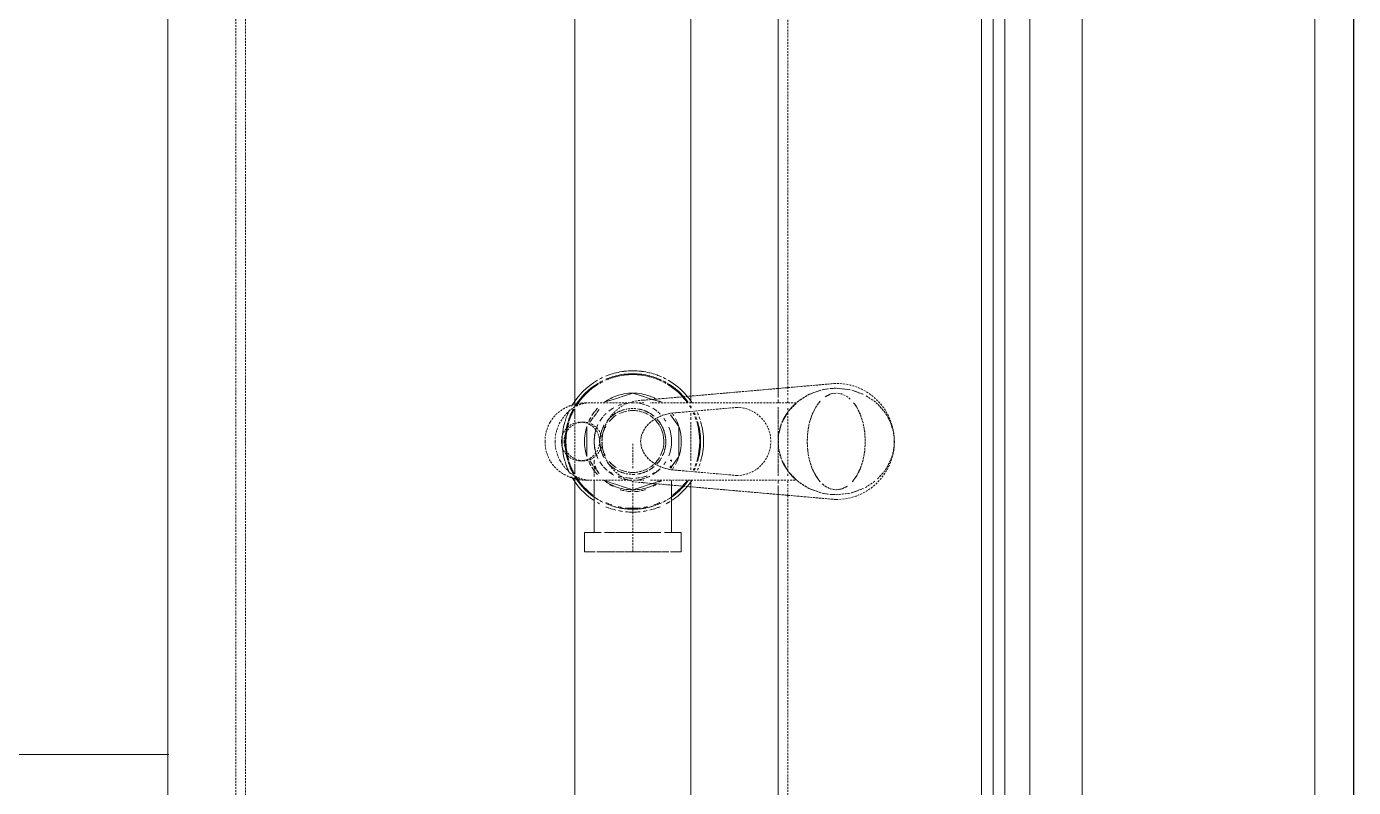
# Model space of a CAD drawing. Header units: millimetres. Extents: x -10915 to 60194, y -32941 to 46712.
# Drawn here: x 40900 to 41585, y 14469 to 14862 of the extents above; entities that cross this region are included whole.
import ezdxf

# ---------------------------------------------------------------- set-up
doc = ezdxf.new("R2010")
doc.units = ezdxf.units.MM
doc.linetypes.add('200_ШТРИХ_ш1п0_6_', pattern=[1.6, 1, -0.6])
for name, color, linetype, lineweight in [('Перекрытие', 7, 'Continuous', 18), ('Перекрытие штриховка', 7, 'Continuous', 18), ('Сантехника', 7, 'Continuous', 18), ('Стены несущие', 7, 'Continuous', 30), ('Стены отделка', 7, 'Continuous', 30), ('Стены штриховка', 7, 'Continuous', 9)]:
    doc.layers.add(name, color=color, linetype=linetype, lineweight=lineweight)

# ---------------------------------------------------------------- blocks, each defined once
blk = doc.blocks.new('ADSK_Умывальник с 3 смесителемями - Умывальник 2-6172343-План полов 2-го этажа')
at = {"layer": 'Сантехника', "color": 253, "linetype": '200_ШТРИХ_ш1п0_6_', "true_color": 0xa3a3a3}
for p, q in [((-1112.5, 0), (1112.5, 0)), ((9.57, -61.14), (13.71, -62.46)), ((-20.01, -66.01), (-17.68, -64.39)), ((-17.68, -85.61), (-20.79, -83.33)), ((13.71, -87.54), (9.57, -88.86)), ((-23.96, -100), (-27.81, -100)), ((-20, -100), (-23.05, -100)), ((23.05, -100), (20, -100)), ((27.81, -100), (23.96, -100)), ((-22.75, -105), (-27.38, -105)), ((-27.38, -105), (-22.75, -105)), ((-20, -105), (-21.66, -105)), ((-21.66, -105), (-20, -105)), ((-17.72, -105), (-16.47, -105)), ((-16.22, -105), (-14.48, -105)), ((-14.41, -105), (-12.4, -105)), ((-12.32, -105), (-10.05, -105)), ((-10, -105), (10, -105)), ((10.05, -105), (12.33, -105)), ((12.39, -105), (14.41, -105)), ((14.49, -105), (16.22, -105)), ((16.47, -105), (17.72, -105)), ((21.66, -105), (20, -105)), ((20, -105), (21.66, -105)), ((27.38, -105), (22.75, -105)), ((22.75, -105), (27.38, -105)), ((-476.56, -150), (-23.44, -150)), ((23.44, -150), (476.56, -150)), ((-17.78, -210), (-482.22, -210)), ((482.22, -210), (17.78, -210))]:
    blk.add_line(p, q, dxfattribs=at)
at = {"layer": 'Сантехника', "color": 9, "linetype": '200_ШТРИХ_ш1п0_6_', "true_color": 0xc7c7c7}
for p, q in [((13.71, -62.46), (9.57, -61.14)), ((4.88, -89.71), (9.12, -88.97)), ((9.57, -88.86), (13.71, -87.54)), ((-16.2, -100), (-17.7, -100)), ((15.08, -100), (-15.08, -100)), ((17.7, -100), (16.2, -100)), ((-16.47, -105), (-17.72, -105)), ((-17.72, -105), (-16.47, -105)), ((-14.48, -105), (-16.22, -105)), ((-16.22, -105), (-14.48, -105)), ((-12.4, -105), (-14.41, -105)), ((-14.41, -105), (-12.4, -105)), ((-10.05, -105), (-12.32, -105)), ((-12.32, -105), (-10.05, -105)), ((10, -105), (-10, -105)), ((-10, -105), (10, -105)), ((12.33, -105), (10.05, -105)), ((10.05, -105), (12.33, -105)), ((14.41, -105), (12.39, -105)), ((12.39, -105), (14.41, -105)), ((16.22, -105), (14.49, -105)), ((14.49, -105), (16.22, -105)), ((17.72, -105), (16.47, -105)), ((16.47, -105), (17.72, -105)), ((-23.44, -150), (-19.75, -150)), ((-14.67, -150), (-13.49, -150)), ((-12.49, -150), (-11.14, -150)), ((-10, -150), (10, -150)), ((11.14, -150), (12.49, -150)), ((13.49, -150), (14.67, -150)), ((19.75, -150), (23.44, -150)), ((-15.02, -210), (-16.85, -210)), ((-12.72, -210), (-14.96, -210)), ((-10, -210), (-12.6, -210)), ((9.34, -210), (-9.33, -210)), ((12.6, -210), (10, -210)), ((14.96, -210), (12.72, -210)), ((16.85, -210), (15.02, -210))]:
    blk.add_line(p, q, dxfattribs=at)
at = {"layer": 'Сантехника', "color": 251, "linetype": '200_ШТРИХ_ш1п0_6_', "true_color": 0x666666}
for p, q in [((-27.81, -100), (-472.19, -100)), ((472.19, -100), (27.81, -100)), ((-27.38, -105), (-472.62, -105)), ((-472.62, -105), (-27.38, -105)), ((-27.38, -105), (-22.75, -105)), ((-21.66, -105), (-20, -105)), ((20, -105), (21.66, -105)), ((22.75, -105), (27.38, -105)), ((472.62, -105), (27.38, -105)), ((27.38, -105), (472.62, -105)), ((-19.75, -150), (-23.44, -150)), ((-13.49, -150), (-14.67, -150)), ((-11.14, -150), (-12.49, -150)), ((10, -150), (-10, -150)), ((12.49, -150), (11.14, -150)), ((14.67, -150), (13.49, -150)), ((23.44, -150), (19.75, -150)), ((-16.85, -210), (-15.02, -210)), ((-14.96, -210), (-12.72, -210)), ((-12.6, -210), (-10, -210)), ((-9.33, -210), (9.34, -210)), ((10, -210), (12.6, -210)), ((12.72, -210), (14.96, -210)), ((15.02, -210), (16.85, -210)), ((-992.5, -380), (992.5, -380)), ((992.5, -380), (-992.5, -380)), ((-997.5, -385), (997.5, -385)), ((982.5, -420), (-982.5, -420))]:
    blk.add_line(p, q, dxfattribs=at)
at = {"layer": 'Сантехника', "linetype": '200_ШТРИХ_ш1п0_6_'}
for p, q in [((-472.62, -105), (-27.38, -105)), ((27.38, -105), (472.62, -105)), ((-23.44, -150), (-476.56, -150)), ((476.56, -150), (23.44, -150)), ((-482.22, -210), (-17.78, -210)), ((17.78, -210), (482.22, -210)), ((992.5, -380), (-992.5, -380)), ((-982.5, -420), (982.5, -420))]:
    blk.add_line(p, q, dxfattribs=at)
at = {"layer": 'Сантехника', "color": 254, "linetype": '200_ШТРИХ_ш1п0_6_', "true_color": 0xdddddd}
for p, q in [((1.14, -180), (6.67, -180)), ((7.05, -180), (9.77, -180)), ((10, -180), (11.87, -180)), ((12.84, -180), (14.22, -180)), ((35, -180), (57, -180))]:
    blk.add_line(p, q, dxfattribs=at)
at = {"layer": 'Сантехника', "color": 7, "linetype": '200_ШТРИХ_ш1п0_6_', "true_color": 0xf2f2f2}
blk.add_line((20.26, -180), (35, -180), dxfattribs=at)
at = {"layer": 'Сантехника', "color": 9, "linetype": '200_ШТРИХ_ш1п0_6_', "true_color": 0xc7c7c7, "flags": 128}
for points in [[(-9.57, -61.14), (-13.89, -62.53), (-17.68, -64.39), (-20.01, -66.01)], [(9.12, -61.03), (4.88, -60.29), (0, -60), (-4.88, -60.29), (-9.12, -61.03)], [(-21.92, -67.79), (-23.1, -69.26), (-24.52, -72.07), (-24.97, -74.32)], [(20.79, -66.67), (17.68, -64.39), (13.89, -62.53)], [(-25, -75), (-24.52, -77.93), (-23.1, -80.74)], [(21.92, -82.21), (23.1, -80.74), (24.52, -77.93), (24.99, -75.34)], [(25, -75), (24.52, -72.07), (23.1, -69.26)], [(-20.79, -83.33), (-17.68, -85.61), (-13.89, -87.47), (-9.57, -88.86)], [(-9.12, -88.97), (-4.88, -89.71), (0, -90), (4.88, -89.71)], [(13.89, -87.47), (17.68, -85.61), (20.79, -83.33)]]:
    blk.add_lwpolyline(points, dxfattribs=at)
at = {"layer": 'Сантехника', "color": 253, "linetype": '200_ШТРИХ_ш1п0_6_', "true_color": 0xa3a3a3, "flags": 128}
for points in [[(-17.68, -64.39), (-13.89, -62.53), (-9.57, -61.14)], [(-9.12, -61.03), (-4.88, -60.29), (0, -60), (4.88, -60.29), (9.12, -61.03)], [(-24.97, -74.32), (-24.52, -72.07), (-23.1, -69.26), (-21.92, -67.79)], [(13.89, -62.53), (17.68, -64.39), (20.79, -66.67)], [(-23.1, -80.74), (-24.52, -77.93), (-25, -75)], [(24.99, -75.34), (24.52, -77.93), (23.1, -80.74), (21.92, -82.21)], [(23.1, -69.26), (24.52, -72.07), (25, -75)], [(-9.57, -88.86), (-13.89, -87.47), (-17.68, -85.61)], [(9.12, -88.97), (4.88, -89.71), (0, -90), (-4.88, -89.71), (-9.12, -88.97)], [(20.79, -83.33), (17.68, -85.61), (13.89, -87.47)]]:
    blk.add_lwpolyline(points, dxfattribs=at)
at = {"layer": 'Сантехника', "color": 253, "linetype": '200_ШТРИХ_ш1п0_6_', "true_color": 0xa3a3a3}
for start, end in [(108.06163, 117.15466), (75, 105), (66.09222, 71.92231), (140.73018, 145.93708), (120, 133.0871), (46.91161, 60), (34.05542, 39.23933), (165, 170.28206), (150.68157, 161.7644), (18.22686, 29.30882), (9.71136, 15), (174.87894, 180), (180, 191.86532), (196.24203, 208.47369), (331.53257, 343.76389), (348.13172, 360), (0, 5.11831), (211.70927, 221.52394), (318.48194, 328.28978), (225, 230.87337), (241.84887, 255), (255, 298.15741), (309.12663, 315)]:
    blk.add_arc((0, -180), 17, start, end, dxfattribs=at)
at = {"layer": 'Сантехника', "color": 251, "linetype": '200_ШТРИХ_ш1п0_6_', "true_color": 0x666666}
for start, end in [(108.06163, 117.15466), (75, 105), (66.09222, 71.92231), (120, 133.0871), (46.91161, 60), (241.84887, 298.15741)]:
    blk.add_arc((0, -180), 17, start, end, dxfattribs=at)
at = {"layer": 'Сантехника', "color": 9, "linetype": '200_ШТРИХ_ш1п0_6_', "true_color": 0xc7c7c7}
for start, end in [(140.73018, 145.93708), (34.05542, 39.23933), (165, 170.28206), (150.68157, 161.7644), (18.22686, 29.30882), (9.71136, 15), (174.87894, 180), (180, 191.86532), (196.24203, 208.47369), (331.53257, 343.76389), (348.13172, 360), (0, 5.11831), (211.70927, 221.52394), (318.48194, 328.28978), (225, 230.87337), (309.12663, 315)]:
    blk.add_arc((0, -180), 17, start, end, dxfattribs=at)
blk = doc.blocks.new('Влж_Сифон бутылочный - Сифон для умывальника-V22-План полов 2-го этажа')
at = {"layer": 'Сантехника', "color": 9, "lineweight": 9, "true_color": 0xc7c7c7}
for p, q in [((-18.24, 31.61), (-18.25, 31.61)), ((13.73, 20), (12.53, 20)), ((22.56, 20), (20.16, 20)), ((47, 18.48), (47, 17)), ((47, 16.28), (47, 17.81)), ((47, 12.29), (47, 14.21)), ((47, 14.14), (47, 12.38)), ((47, 11.11), (47, 9.09)), ((47, 8.89), (47, 10.95)), ((47, 7.65), (47, 4.84)), ((47, 4.68), (47, 7.44)), ((47, 3.9), (47, 0)), ((47, 0), (47, 3.76)), ((47, 0), (47, -3.9)), ((47, -3.76), (47, 0)), ((47, -7.44), (47, -4.68)), ((47, -4.84), (47, -7.65)), ((47, -10.95), (47, -8.89)), ((47, -9.09), (47, -11.11)), ((47, -14.69), (47, -12.29)), ((47, -12.38), (47, -14.14)), ((10.36, -20), (11.55, -20)), ((12.68, -20), (14.71, -20)), ((14.97, -20), (16.62, -20)), ((16.81, -20), (18.1, -20)), ((47, -17.81), (47, -16.28)), ((47, -17), (47, -18.48))]:
    blk.add_line(p, q, dxfattribs=at)
at = {"layer": 'Сантехника', "color": 7, "lineweight": 9, "true_color": 0xf2f2f2}
blk.add_line((-18.24, 31.61), (-18.25, 31.61), dxfattribs=at)
at = {"layer": 'Сантехника', "color": 253, "lineweight": 9, "true_color": 0xa3a3a3}
for p, q in [((-13.75, 19.4), (-7.73, 23.78)), ((-7.34, 23.78), (7.35, 23.78)), ((7.73, 23.78), (13.75, 19.4)), ((47, 20.97), (47, 23.78)), ((57, 20.23), (57, 23.78)), ((-21.09, 12.02), (-20.24, 14.66)), ((20.24, 14.66), (21.09, 12.02)), ((27.81, 20), (22.56, 20)), ((47, 18.91), (47, 17)), ((47, 14.14), (47, 12.38)), ((57, 14.73), (57, 18.66)), ((57, 12.29), (57, 14.48)), ((-21.7, 10.15), (-21.12, 11.95)), ((21.12, 11.95), (21.7, 10.15)), ((47, 12.15), (47, 9.09)), ((47, 7.94), (47, 4.84)), ((57, 8.89), (57, 11.98)), ((57, 4.68), (57, 7.73)), ((47, 4.53), (47, 0)), ((57, 0), (57, 4.27)), ((47, 0), (47, -4.53)), ((47, -4.84), (47, -7.94)), ((57, -4.27), (57, 0)), ((57, -8.52), (57, -4.73)), ((47, -9.09), (47, -12.15)), ((47, -12.38), (47, -14.14)), ((57, -11.98), (57, -9.29)), ((57, -14.69), (57, -12.29)), ((-14.96, -18.52), (-16.49, -17.41)), ((-12.68, -20.18), (-14.68, -18.72)), ((-10, -22.12), (-12.37, -20.4)), ((12.37, -20.4), (10, -22.12)), ((14.68, -18.72), (12.68, -20.18)), ((16.49, -17.41), (14.96, -18.52)), ((19.77, -20), (27.81, -20)), ((47, -17), (47, -18.91)), ((57, -18.66), (57, -14.73)), ((57, -23.78), (57, -20.23)), ((7.73, -23.78), (-7.73, -23.78)), ((47, -23.78), (47, -20.97))]:
    blk.add_line(p, q, dxfattribs=at)
at = {"layer": 'Сантехника', "color": 251, "lineweight": 9, "true_color": 0x666666}
for p, q in [((57, 25), (47, 25)), ((47, 19.08), (47, 25)), ((57, 19.36), (57, 25)), ((47, 20), (27.81, 20)), ((47, 16.28), (47, 18.36)), ((47, 12.29), (47, 14.53)), ((57, 14.73), (57, 18.66)), ((57, 12.29), (57, 14.48)), ((-23.57, 4.4), (-22.26, 8.43)), ((-22.24, 8.5), (-21.7, 10.15)), ((21.7, 10.15), (22.24, 8.5)), ((22.26, 8.43), (23.57, 4.4)), ((47, 8.89), (47, 12.05)), ((47, 4.68), (47, 8.6)), ((57, 8.89), (57, 11.98)), ((57, 4.68), (57, 8.52)), ((-25, 0), (-23.59, 4.33)), ((-23.59, -4.33), (-25, 0)), ((23.59, 4.33), (25, 0)), ((25, 0), (23.59, -4.33)), ((47, 0), (47, 4.37)), ((57, 0), (57, 4.27)), ((-22.26, -8.43), (-23.57, -4.4)), ((23.57, -4.4), (22.26, -8.43)), ((47, -4.37), (47, 0)), ((47, -8.6), (47, -4.68)), ((57, -4.27), (57, 0)), ((57, -8.52), (57, -4.68)), ((-21.12, -11.95), (-22.24, -8.5)), ((-20.23, -14.69), (-21.09, -12.02)), ((21.09, -12.02), (20.23, -14.69)), ((22.24, -8.5), (21.12, -11.95)), ((47, -12.05), (47, -8.89)), ((47, -14.69), (47, -12.29)), ((57, -11.98), (57, -8.89)), ((57, -14.69), (57, -12.29)), ((27.81, -20), (47, -20)), ((47, -18.36), (47, -16.28)), ((47, -25), (47, -19.08)), ((57, -18.66), (57, -14.73)), ((57, -25), (57, -19.36)), ((47, -25), (57, -25))]:
    blk.add_line(p, q, dxfattribs=at)
at = {"layer": 'Сантехника', "color": 253, "lineweight": 9, "true_color": 0xa3a3a3}
for radius, start, end in [(36.5, 108.17651, 110.5148), (36.5, 90, 106.43836), (35, 72.85714, 107.14286), (36.5, 73.56164, 90), (36.5, 69.4818, 71.82316), (36.5, 131.0041, 150), (36.5, 123.61513, 131.0041), (35, 125.27543, 132.84599), (36.5, 112.05573, 114.0955), (35, 113.06427, 115.14319), (35, 109.0184, 111.4037), (35, 68.59281, 70.98125), (36.5, 65.90187, 67.94108), (35, 64.85413, 66.93247), (36.5, 48.9959, 56.38487), (35, 47.15401, 54.72473), (36.5, 33.75395, 48.9959), (35, 132.84599, 149.42744), (34.53, 133.4523, 148.90191), (34.53, 36.27313, 46.5477), (35, 30.57256, 47.15401), (36.5, 156.02188, 160.23976), (36.5, 151.82753, 154.63831), (35, 154.97974, 159.39289), (34.53, 154.63669, 159.11412), (35, 150.68675, 153.62684), (34.53, 150.31123, 153.29389), (16, 62.81491, 119.65134), (16, 62.81491, 119.65134), (35, 26.37316, 29.31325), (36.5, 28.1591, 31.75261), (35, 20.60711, 25.02026), (36.5, 19.76024, 22.65071), (36.5, 166.30837, 172.76725), (36.5, 160.50025, 166.0274), (35, 165.69905, 172.45727), (34.53, 165.49847, 172.35524), (35, 159.64538, 165.42857), (34.53, 159.36398, 165.23145), (25, 159.33754, 169.22074), (25, 155.13161, 159.17607), (16, 121.10912, 135), (16, 121.10912, 135), (16, 45, 58.8797), (16, 45, 58.8797), (25, 20.82393, 24.86839), (25, 10.77926, 20.66246), (35, 14.57143, 19.76922), (35, 7.54273, 14.30095), (36.5, 13.9726, 19.32962), (36.5, 8.37342, 11.82791), (36.5, 173.06098, 180), (36.5, 180, 186.93902), (35, 172.73928, 180), (35, 180, 187.26072), (34.53, 172.63339, 180), (34.53, 180, 187.36661), (25, 169.38642, 180), (25, 180, 190.61358), (25, 360, 10.61358), (25, 349.38642, 360), (35, 0, 7.26072), (35, 352.73928, 0), (36.5, 360, 5.90804), (36.5, 354.09196, 360), (36.5, 187.23275, 193.69163), (35, 187.54273, 194.30095), (34.53, 187.64476, 194.50153), (25, 190.77926, 200.66246), (25, 339.33754, 349.22074), (35, 345.69905, 352.45727), (36.5, 348.17209, 351.62658), (36.5, 193.9726, 199.49975), (36.5, 199.76024, 202.49531), (35, 194.57143, 200.35462), (34.53, 194.76855, 200.63602), (35, 200.60711, 203.45939), (34.53, 200.88588, 203.77675), (25, 200.82393, 209.28371), (25, 209.77527, 216), (25, 324, 330.22473), (25, 330.71629, 339.17607), (35, 336.54061, 339.39289), (35, 340.23078, 345.42857), (36.5, 337.50469, 340.23976), (36.5, 340.67038, 346.0274), (36.5, 205.36169, 208.17247), (36.5, 210, 240), (35, 206.37316, 209.31325), (34.53, 206.70611, 209.68877), (35, 210.57256, 239.27197), (34.53, 211.09809, 237.62902), (35, 300.72803, 329.42744), (36.5, 300, 326.24605), (34.53, 302.37104, 323.72687), (35, 330.68675, 333.62684), (36.5, 330, 331.8409), (35, 241.0975, 244.23641), (36.5, 243.17853, 245.28083), (36.5, 245.31625, 249.07514), (35, 244.32084, 248.18804), (36.5, 249.16171, 253.56164), (35, 248.33071, 252.85714), (35, 253.62519, 286.37547), (35, 287.14286, 291.67014), (36.5, 286.43836, 290.83912), (35, 291.813, 295.67957), (36.5, 290.92579, 294.68408), (35, 295.76398, 298.9027), (36.5, 294.71949, 296.82146), (36.5, 254.08392, 270), (36.5, 270, 285.91654)]:
    blk.add_arc((0, 0), radius, start, end, dxfattribs=at)
at = {"layer": 'Сантехника', "color": 9, "lineweight": 9, "true_color": 0xc7c7c7}
for radius, start, end in [(36.5, 108.17651, 110.5148), (36.5, 90, 106.43836), (35, 72.85714, 107.14286), (34.53, 72.62524, 107.37476), (36.5, 73.56164, 90), (36.5, 69.4818, 71.82316), (36.5, 123.61513, 131.0041), (35, 125.27543, 132.84599), (34.53, 125.90286, 133.4523), (35, 120, 121.73402), (36.5, 112.05573, 114.0955), (35, 113.06427, 115.14319), (34.53, 113.39625, 115.48806), (35, 109.0184, 111.4037), (34.53, 109.29552, 111.6963), (35, 68.59281, 70.98125), (34.53, 68.30018, 70.70411), (36.5, 65.90187, 67.94108), (35, 64.85413, 66.93247), (34.53, 64.50924, 66.60047), (36.5, 48.9959, 56.38487), (35, 47.15401, 54.72473), (34.53, 46.5477, 54.09731), (35, 132.84599, 149.42744), (25, 121.83227, 125.34338), (25, 108, 118.4638), (25, 72.88183, 107.11032), (25, 61.53544, 72), (25, 54.65202, 58.1626), (35, 37.42961, 47.15401), (35, 154.97974, 159.39289), (35, 150.68675, 153.62684), (25, 144.09392, 147.41148), (20, 121.81981, 126.59938), (17.02, 121.53273, 133.28457), (17.02, 64.44206, 119.07888), (20, 68.25404, 111.74596), (17.02, 46.71431, 58.46727), (20, 53.39971, 58.18019), (25, 32.59892, 35.90608), (36.5, 30, 31.75261), (34.53, 20.88588, 23.85418), (36.5, 19.76024, 22.65071), (35, 165.69905, 172.45727), (35, 159.64538, 165.42857), (25, 150.71629, 155.13161), (16, 150.34866, 160.74098), (16, 150.34866, 160.74098), (16, 137.89361, 147.09749), (16, 137.89361, 147.09749), (16, 32.88794, 42.10328), (16, 32.88794, 42.10328), (16, 19.2422, 29.65134), (16, 19.2422, 29.65134), (25, 24.86839, 29.28371), (34.53, 18.19885, 20.63602), (34.53, 9.31568, 12.53595), (36.5, 13.9726, 19.32962), (36.5, 8.37342, 11.82791), (35, 172.73928, 180), (35, 180, 187.26072), (16, 171.02756, 180), (16, 171.02756, 180), (16, 180, 188.49794), (16, 180, 188.49794), (16, 161.85396, 168.78086), (16, 161.85396, 168.78086), (16, 11.20985, 18.13401), (16, 11.20985, 18.13401), (16, 360, 8.96705), (16, 360, 8.96705), (16, 351.49715, 360), (16, 351.49715, 360), (34.53, 360, 6.26206), (34.53, 353.73794, 360), (36.5, 360, 5.90804), (36.5, 354.09196, 360), (35, 187.54273, 194.30095), (16, 190.90755, 205.80514), (16, 190.90755, 205.80514), (16, 334.18934, 349.10035), (16, 334.18934, 349.10035), (34.53, 347.46405, 350.68432), (36.5, 348.17209, 351.62658), (35, 195, 200.35462), (35, 200.60711, 203.45939), (20, 209.65134, 218.17876), (16, 212.30967, 229.73353), (16, 212.30967, 229.73353), (16, 310.26489, 327.70111), (16, 310.26489, 315), (16, 315, 327.70111), (20, 321.82124, 330.34866), (34.53, 336.22325, 339.11412), (34.53, 339.36398, 341.80115), (36.5, 337.50469, 340.23976), (36.5, 340.67038, 346.0274), (35, 206.37316, 209.31325), (35, 210.57256, 239.27197), (25, 226.75706, 231.17554), (25, 231.97178, 237.72891), (20, 223.54428, 225), (20, 225, 229.27172), (20, 231.06815, 238.18019), (20, 244.0817, 270), (16, 240.34866, 247.76687), (16, 240.34866, 247.76687), (16, 249.58024, 268.64718), (16, 249.58024, 268.64718), (17.02, 258.75, 270), (17.02, 270, 281.25), (20, 270, 295.92335), (16, 271.35282, 290.41817), (16, 271.35282, 290.41817), (16, 292.23313, 297.18509), (16, 292.23313, 297.18509), (20, 301.81981, 308.93318), (20, 310.72828, 316.45572), (25, 302.27356, 308.02982), (25, 308.82587, 313.24294), (25, 239.8226, 245.44922), (25, 252, 288), (25, 294.55078, 300.1774), (35, 300.72803, 322.57039), (35, 241.0975, 244.23641), (34.53, 240.72468, 243.89262), (36.5, 243.17853, 245.28083), (36.5, 245.31625, 249.07514), (35, 244.32084, 248.18804), (34.53, 243.99318, 247.89602), (36.5, 249.16171, 253.56164), (35, 248.33071, 252.85714), (34.53, 248.05717, 252.62524), (35, 253.62519, 286.37547), (34.53, 253.47419, 286.52654), (34.53, 287.37476, 291.94369), (35, 287.14286, 291.67014), (36.5, 286.43836, 290.83912), (34.53, 292.10504, 296.00726), (35, 291.813, 295.67957), (36.5, 290.92579, 294.68408), (34.53, 296.10779, 299.27554), (35, 295.76398, 298.9027), (36.5, 294.71949, 296.82146), (36.5, 254.08392, 285.91654)]:
    blk.add_arc((0, 0), radius, start, end, dxfattribs=at)
at = {"layer": 'Сантехника', "color": 254, "lineweight": 9, "true_color": 0xdddddd}
for radius, start, end in [(35, 90, 107.14286), (35, 72.85714, 90), (35, 125.27543, 132.84599), (34.53, 120, 122.31185), (35, 120, 121.73402), (35, 113.06427, 115.14319), (35, 109.0184, 111.4037), (35, 68.59281, 70.98125), (35, 64.85413, 66.93247), (35, 47.15401, 54.72473), (20, 135, 139.85787), (20, 121.81981, 126.59938), (20, 68.25404, 111.74596), (20, 53.39971, 58.18019), (20, 40.13306, 45), (36.5, 28.1591, 30), (35, 20.60711, 23.55613), (20, 154.14785, 159.77064), (20, 141.82124, 148.91417), (17.02, 153.16714, 166.0953), (17.02, 139.78646, 150.34866), (17.02, 29.65134, 40.19933), (17.02, 13.89247, 26.82089), (20, 31.07739, 38.17876), (20, 20.22746, 25.84733), (35, 15, 17.96287), (35, 9.08233, 12.3606), (20, 166.48338, 170.89942), (20, 161.61056, 165.35057), (17.02, 166.53273, 171.93066), (17.02, 8.06109, 13.46727), (20, 14.64741, 18.38524), (20, 9.09898, 13.94755), (35, 360, 6.17438), (35, 353.82562, 360), (20, 188.49447, 193.51662), (20, 196.77595, 202.26026), (17.02, 193.46727, 208.22711), (17.02, 331.76943, 346.53273), (20, 337.73974, 343.22672), (20, 346.05245, 351.5067), (35, 347.6394, 350.91767), (20, 209.65134, 218.17876), (17.02, 210.02308, 223.8856), (17.02, 225.52556, 230.79111), (17.02, 309.20844, 314.47444), (17.02, 316.11788, 329.97464), (20, 321.82124, 330.34866), (35, 336.54061, 339.39289), (35, 342.03713, 345.26129), (20, 225, 229.27172), (20, 231.06815, 238.18019), (20, 244.0817, 295.92335), (17.02, 240.49766, 247.5), (17.02, 249.82449, 255.24747), (17.02, 284.75253, 290.17506), (17.02, 290.42497, 299.5091), (20, 301.81981, 308.93318), (20, 310.72828, 315), (36.5, 330, 331.8409), (35, 241.0975, 244.23641), (35, 244.32084, 247.42961), (35, 248.33071, 252.85714), (35, 253.62519, 286.37547), (35, 287.14286, 291.67014), (35, 292.57039, 295.67957), (35, 295.76398, 298.9027)]:
    blk.add_arc((0, 0), radius, start, end, dxfattribs=at)
at = {"layer": 'Сантехника', "color": 251, "lineweight": 9, "true_color": 0x666666}
for radius, start, end in [(36.5, 131.0041, 150), (36.5, 33.75395, 48.9959), (35, 132.84599, 149.42744), (35, 30.57256, 47.15401), (36.5, 156.02188, 160.23976), (36.5, 151.82753, 154.63831), (35, 154.97974, 159.39289), (35, 150.68675, 153.62684), (35, 26.37316, 29.31325), (35, 20.60711, 25.02026), (36.5, 166.30837, 172.76725), (36.5, 160.50025, 166.0274), (35, 165.69905, 172.45727), (35, 159.64538, 165.42857), (35, 14.57143, 19.76922), (35, 7.54273, 14.30095), (36.5, 173.06098, 180), (36.5, 180, 186.93902), (35, 172.73928, 180), (35, 180, 187.26072), (35, 360, 7.26072), (35, 352.73928, 360), (36.5, 187.23275, 193.69163), (35, 187.54273, 194.30095), (35, 345.69905, 352.45727), (36.5, 193.9726, 199.49975), (36.5, 199.76024, 202.49531), (35, 194.57143, 200.35462), (35, 200.60711, 203.45939), (35, 336.54061, 339.39289), (35, 340.23078, 345.42857), (36.5, 205.36169, 208.17247), (36.5, 210, 240), (35, 206.37316, 209.31325), (35, 210.57256, 239.27197), (35, 300.72803, 329.42744), (36.5, 300, 326.24605), (35, 330.68675, 333.62684)]:
    blk.add_arc((0, 0), radius, start, end, dxfattribs=at)
at = {"layer": 'Сантехника', "color": 7, "lineweight": 9, "true_color": 0xf2f2f2}
blk.add_arc((0, 0), 35, 120, 121.73402, dxfattribs=at)
at = {"layer": 'Сантехника', "color": 254, "lineweight": 9, "true_color": 0xeaeaea}
for start, end in [(135, 139.85787), (40.13306, 45), (154.14785, 159.77064), (141.82124, 148.91417), (31.07739, 38.17876), (20.22746, 25.84733), (166.48338, 170.89942), (161.61056, 165.35057), (14.64741, 18.38524), (9.09898, 13.94755), (188.49447, 193.51662), (196.77595, 202.26026), (337.73974, 343.22672), (346.05245, 351.5067), (223.54428, 225), (315, 316.45572)]:
    blk.add_arc((0, 0), 20, start, end, dxfattribs=at)
at = {"layer": 'Сантехника', "color": 9, "lineweight": 9, "true_color": 0xc7c7c7}
for points, knots in [([(9.68, 19.83), (9.62, 19.75), (9.65, 19.6), (9.79, 19.39), (9.83, 19.33)], [0.55555556, 0.55555556, 0.55555556, 0.55555556, 0.58333333, 0.5940725, 0.5940725, 0.5940725, 0.5940725]), ([(10.36, 20), (10.25, 20), (9.93, 19.98), (9.74, 19.91), (9.68, 19.83)], [0.51500496, 0.51500496, 0.51500496, 0.51500496, 0.52777778, 0.55555556, 0.55555556, 0.55555556, 0.55555556]), ([(23.17, 10.5), (22.88, 10.99), (22.54, 11.52), (22.19, 12.03), (22.15, 12.09)], [0.16666667, 0.16666667, 0.16666667, 0.16666667, 0.19444444, 0.1982908, 0.1982908, 0.1982908, 0.1982908]), ([(25.4, 4.54), (25.32, 4.91), (25.17, 5.58), (24.99, 6.23), (24.9, 6.52)], [0.06650917, 0.06650917, 0.06650917, 0.06650917, 0.08333333, 0.09752758, 0.09752758, 0.09752758, 0.09752758]), ([(24.9, -6.52), (24.99, -6.23), (25.17, -5.58), (25.32, -4.91), (25.4, -4.54)], [0.90247242, 0.90247242, 0.90247242, 0.90247242, 0.91666667, 0.93349083, 0.93349083, 0.93349083, 0.93349083]), ([(14.85, -13.32), (14.79, -13.43), (14.69, -13.57), (14.59, -13.72), (14.56, -13.76)], [0.222222222, 0.222222222, 0.222222222, 0.222222222, 0.229166667, 0.231855171, 0.231855171, 0.231855171, 0.231855171]), ([(16.5, -10.54), (16.24, -11.04), (15.93, -11.57), (15.62, -12.08), (15.59, -12.13)], [0.16666667, 0.16666667, 0.16666667, 0.16666667, 0.19444444, 0.19750593, 0.19750593, 0.19750593, 0.19750593]), ([(22.15, -12.09), (22.19, -12.03), (22.54, -11.52), (22.88, -10.99), (23.17, -10.5)], [0.8017092, 0.8017092, 0.8017092, 0.8017092, 0.80555556, 0.83333333, 0.83333333, 0.83333333, 0.83333333]), ([(9.68, -19.83), (9.74, -19.91), (9.93, -19.98), (10.25, -20), (10.36, -20)], [0.44444444, 0.44444444, 0.44444444, 0.44444444, 0.47222222, 0.48499504, 0.48499504, 0.48499504, 0.48499504])]:
    blk.add_open_spline(points, degree=3, knots=knots, dxfattribs=at)
at = {"layer": 'Сантехника', "color": 254, "lineweight": 9, "true_color": 0xdddddd}
for points, knots in [([(13.5, 19.17), (13.38, 19.23), (13.16, 19.31), (12.88, 19.43), (12.72, 19.49), (12.65, 19.52)], [0.42053319, 0.42053319, 0.42053319, 0.42053319, 0.43055556, 0.4375, 0.44444444, 0.44444444, 0.44444444, 0.44444444]), ([(14.85, 13.32), (14.92, 13.21), (15.06, 13), (15.3, 12.61), (15.48, 12.33), (15.58, 12.16)], [0.77777778, 0.77777778, 0.77777778, 0.77777778, 0.78472222, 0.79166667, 0.80200811, 0.80200811, 0.80200811, 0.80200811]), ([(16.03, 11.39), (16.19, 11.11), (16.45, 10.66), (16.69, 10.19), (16.78, 10.01)], [0.81722618, 0.81722618, 0.81722618, 0.81722618, 0.83333333, 0.84317689, 0.84317689, 0.84317689, 0.84317689]), ([(17.86, 7.36), (17.95, 7.08), (18.06, 6.71), (18.16, 6.34), (18.18, 6.26)], [0.88888889, 0.88888889, 0.88888889, 0.88888889, 0.90277778, 0.90665948, 0.90665948, 0.90665948, 0.90665948]), ([(18.22, 6.09), (18.26, 5.94), (18.39, 5.42), (18.5, 4.9), (18.57, 4.53)], [0.90928926, 0.90928926, 0.90928926, 0.90928926, 0.91666667, 0.93359737, 0.93359737, 0.93359737, 0.93359737]), ([(12.65, -19.52), (12.72, -19.49), (12.88, -19.43), (13.21, -19.3), (13.65, -19.11), (14.01, -18.95), (14.2, -18.86)], [0.55555556, 0.55555556, 0.55555556, 0.55555556, 0.5625, 0.56944444, 0.58333333, 0.59722222, 0.59722222, 0.59722222, 0.59722222]), ([(14.88, -18.54), (15.23, -18.37), (15.78, -18.07), (16.32, -17.74), (16.51, -17.62)], [0.61366787, 0.61366787, 0.61366787, 0.61366787, 0.63888889, 0.65277778, 0.65277778, 0.65277778, 0.65277778])]:
    blk.add_open_spline(points, degree=3, knots=knots, dxfattribs=at)
at = {"layer": 'Сантехника', "color": 254, "lineweight": 9, "true_color": 0xeaeaea}
for points in [[(18.69, 3.81), (18.82, 3.07), (18.91, 2.32), (18.98, 1.55)], [(19.08, 0), (19.03, -1.3), (18.9, -2.58), (18.69, -3.81)]]:
    blk.add_open_spline(points, degree=3, dxfattribs=at)
at = {"layer": 'Сантехника', "color": 9, "lineweight": 9, "true_color": 0xc7c7c7}
for points in [[(25.9, 0.9), (25.83, 1.9), (25.71, 2.87), (25.54, 3.82)], [(18.33, -5.62), (18.27, -5.92), (18.12, -6.51), (17.95, -7.08), (17.86, -7.36)], [(25.54, -3.82), (25.71, -2.87), (25.83, -1.9), (25.9, -0.9)]]:
    blk.add_open_spline(points, degree=3, dxfattribs=at)
at = {"layer": 'Сантехника', "color": 254, "lineweight": 9, "true_color": 0xdddddd}
blk.add_open_spline([(20.85, -13.81), (21.01, -13.62), (21.18, -13.41), (21.33, -13.21)], degree=3, dxfattribs=at)
blk = doc.blocks.new('Влж_Смеситель - Смеситель для умывальника-V23-План полов 2-го этажа')
at = {"layer": 'Сантехника', "color": 251, "linetype": '200_ШТРИХ_ш1п0_6_', "true_color": 0x666666}
for p, q in [((1.67, 29.94), (-1.67, 29.94)), ((6.35, 29.19), (4.93, 29.51)), ((-24.35, 13.94), (-26.47, 8.13)), ((23.78, 15.06), (20.58, 19.89)), ((26.56, 7.78), (24.35, 13.94)), ((-26.7, 7.18), (-27.5, 0.34)), ((27.5, 0), (26.7, 7.18)), ((-21.28, -99.62), (-30, 0)), ((-27.5, 0), (-27.33, -3.27)), ((-27.25, -4.03), (-26.7, -7.18)), ((30, 0), (21.28, -99.62)), ((26.7, -7.18), (27.25, -4.03)), ((27.33, -3.27), (27.5, 0)), ((-20, -20.59), (-20, -95.81)), ((-15.47, -24.8), (-9.75, -28.05)), ((9.75, -28.05), (15.47, -24.8)), ((20, -95.81), (20, -20.59)), ((-9.14, -28.29), (-3.64, -29.74)), ((-3.31, -29.78), (3.31, -29.78)), ((3.63, -29.74), (9.13, -28.3)), ((-17.59, -51.37), (-15, -80.98)), ((14.99, -80.98), (17.58, -51.37)), ((-20, -99.3), (-20, -104.7)), ((20, -104.71), (20, -99.3)), ((-20, -104.89), (-20, -106.48)), ((20, -106.48), (20, -104.89))]:
    blk.add_line(p, q, dxfattribs=at)
at = {"layer": 'Сантехника', "color": 253, "linetype": '200_ШТРИХ_ш1п0_6_', "true_color": 0xa3a3a3}
for p, q in [((-1.67, 29.94), (1.67, 29.94)), ((4.93, 29.51), (6.35, 29.19)), ((-26.47, 8.13), (-24.35, 13.94)), ((20.58, 19.89), (23.78, 15.06)), ((24.35, 13.94), (26.56, 7.78)), ((-27.5, 0.34), (-26.7, 7.18)), ((26.7, 7.18), (27.5, 0)), ((-27.33, -3.27), (-27.5, 0)), ((-26.7, -7.18), (-27.25, -4.03)), ((27.25, -4.03), (26.7, -7.18)), ((27.5, 0), (27.33, -3.27)), ((-24.35, -13.94), (-26.56, -7.79)), ((-20.58, -19.89), (-24.35, -13.94)), ((-15.73, -24.61), (-20.58, -19.89)), ((-10.01, -27.94), (-15.47, -24.8)), ((15.47, -24.8), (10.01, -27.94)), ((-4.04, -29.67), (-9.14, -28.29)), ((2.15, -29.91), (-2.15, -29.91)), ((9.13, -28.3), (4.04, -29.67)), ((-10, -130.63), (-10, -132.01)), ((10, -132.01), (10, -130.63))]:
    blk.add_line(p, q, dxfattribs=at)
at = {"layer": 'Сантехника', "linetype": '200_ШТРИХ_ш1п0_6_'}
for p, q in [((-30, 0), (-21.28, -99.62)), ((21.28, -99.62), (30, 0)), ((-15, -80.98), (-17.59, -51.37)), ((17.58, -51.37), (14.99, -80.98)), ((-20, -106.48), (-20, -127.16)), ((20, -127.16), (20, -106.48)), ((-20, -127.16), (-20, -128.89)), ((20, -128.89), (20, -127.16))]:
    blk.add_line(p, q, dxfattribs=at)
at = {"layer": 'Сантехника', "color": 9, "linetype": '200_ШТРИХ_ш1п0_6_', "true_color": 0xc7c7c7}
for p, q in [((-2.15, -29.91), (-3.31, -29.78)), ((3.31, -29.78), (2.15, -29.91))]:
    blk.add_line(p, q, dxfattribs=at)
at = {"layer": 'Сантехника', "color": 251, "linetype": '200_ШТРИХ_ш1п0_6_', "true_color": 0x666666, "flags": 128}
for points in [[(-4.93, 29.51), (-9.75, 28.05), (-12.97, 26.45)], [(-4.93, 29.51), (-3.31, 29.78), (-1.67, 29.94)], [(1.67, 29.94), (3.31, 29.78), (4.93, 29.51)], [(13.46, 26.16), (9.75, 28.05), (6.83, 29.06)], [(-19.33, 21.34), (-20.58, 19.89), (-23.59, 15.41)], [(-13.46, 26.16), (-15.62, 24.69), (-19.03, 21.66)], [(19.33, 21.34), (15.62, 24.69), (13.76, 25.97)], [(-26.56, -7.79), (-24.35, -13.94), (-20.58, -19.89), (-15.62, -24.69)], [(15.62, -24.69), (20.58, -19.89), (24.35, -13.94), (26.56, -7.78)], [(-15, -80.98), (-14.62, -85.44), (-13.51, -89.67), (-11.73, -93.47), (-9.35, -96.64), (-6.51, -99.03), (-3.34, -100.51), (0, -101.02), (3.33, -100.51), (6.5, -99.03), (9.35, -96.64), (11.72, -93.47), (13.51, -89.67), (14.62, -85.44), (14.99, -80.98)]]:
    blk.add_lwpolyline(points, dxfattribs=at)
at = {"layer": 'Сантехника', "color": 253, "linetype": '200_ШТРИХ_ш1п0_6_', "true_color": 0xa3a3a3, "flags": 128}
for points in [[(-12.97, 26.45), (-9.75, 28.05), (-4.93, 29.51)], [(6.83, 29.06), (9.75, 28.05), (13.46, 26.16)], [(-23.59, 15.41), (-20.58, 19.89), (-19.33, 21.34)], [(-19.03, 21.66), (-15.62, 24.69), (-13.46, 26.16)], [(13.76, 25.97), (15.62, 24.69), (19.33, 21.34)], [(26.56, -7.78), (24.35, -13.94), (20.58, -19.89), (15.73, -24.6)]]:
    blk.add_lwpolyline(points, dxfattribs=at)
at = {"layer": 'Сантехника', "linetype": '200_ШТРИХ_ш1п0_6_', "flags": 128}
for points in [[(-1.67, 29.94), (-3.31, 29.78), (-4.93, 29.51)], [(4.93, 29.51), (3.31, 29.78), (1.67, 29.94)], [(14.99, -80.98), (14.62, -85.44), (13.51, -89.67), (11.72, -93.47), (9.35, -96.64), (6.5, -99.03), (3.33, -100.51), (0, -101.02), (-3.34, -100.51), (-6.51, -99.03), (-9.35, -96.64), (-11.73, -93.47), (-13.51, -89.67), (-14.62, -85.44), (-15, -80.98)]]:
    blk.add_lwpolyline(points, dxfattribs=at)
at = {"layer": 'Сантехника', "linetype": '200_ШТРИХ_ш1п0_6_'}
for centre, radius, start, end in [((0, 0), 30, 360, 180), ((0, -51.37), 17.59, 0, 180), ((0, -99.62), 21.28, 180, 360)]:
    blk.add_arc(centre, radius, start, end, dxfattribs=at)
at = {"layer": 'Сантехника', "color": 251, "linetype": '200_ШТРИХ_ш1п0_6_', "true_color": 0x666666}
for centre, radius, start, end in [((0, 0), 30, 360, 180), ((0, -51.37), 17.59, 0, 180), ((0, -99.62), 21.28, 180, 0)]:
    blk.add_arc(centre, radius, start, end, dxfattribs=at)
for centre, major_axis, start_param, end_param in [((0, -132.01), (10, 0), 1.570796, 2.612473), ((0, -130.63), (10, 0), 1.618117, 2.589717), ((0, -132.01), (10, 0), 0.528893, 1.570796), ((0, -130.63), (10, 0), 0.551626, 1.523476), ((0, -132.01), (10, 0), 2.879793, 3.403392), ((0, -130.63), (10, 0), 2.879793, 3.141593), ((0, -132.01), (10, 0), 2.617994, 2.814359), ((0, -130.63), (10, 0), 2.617994, 2.796927), ((0, -130.63), (10, 0), 0.344422, 0.523599), ((0, -132.01), (10, 0), 0.327015, 0.523599), ((0, -130.63), (10, 0), 0, 0.261799), ((0, -132.01), (10, 0), 6.021386, 6.544985), ((0, -130.63), (10, 0), 3.141593, 3.403392), ((0, -132.01), (10, 0), 3.482132, 4.712389), ((0, -130.63), (10, 0), 3.508602, 4.712389), ((0, -130.63), (-10, 0), 1.570796, 2.774726), ((0, -132.01), (10, 0), 4.712389, 5.942769), ((0, -130.63), (10, 0), 6.021386, 6.283185)]:
    blk.add_ellipse(centre, major_axis=major_axis, ratio=0.984808, start_param=start_param, end_param=end_param, dxfattribs=at)
at = {"layer": 'Сантехника', "linetype": '200_ШТРИХ_ш1п0_6_'}
for centre, major_axis, start_param, end_param in [((0, -125.42), (20, 0), 4.18879, 4.712389), ((0, -125.42), (-20, 0), 1.570796, 2.094395), ((0, -130.63), (20, 0), 4.18879, 4.712389), ((0, -130.63), (20, 0), 4.712389, 5.235988)]:
    blk.add_ellipse(centre, major_axis=major_axis, ratio=0.984808, start_param=start_param, end_param=end_param, dxfattribs=at)
at = {"layer": 'Сантехника', "color": 253, "linetype": '200_ШТРИХ_ш1п0_6_', "true_color": 0xa3a3a3}
for points, knots in [([(-18.88, -21.82), (-18.92, -21.77), (-19, -21.69), (-19.16, -21.52), (-19.34, -21.33), (-19.53, -21.11), (-19.7, -20.94), (-19.83, -20.8), (-19.96, -20.66), (-20, -20.61), (-20, -20.59)], [0.7142857, 0.7142857, 0.7142857, 0.7142857, 0.7321429, 0.75, 0.7857143, 0.8214286, 0.8571429, 0.8928571, 0.9285714, 1, 1, 1, 1]), ([(-18.87, -21.82), (-18.83, -21.87), (-18.74, -21.96), (-18.55, -22.15), (-18.29, -22.4), (-17.97, -22.72), (-17.74, -22.93), (-17.62, -23.04)], [0.2857143, 0.2857143, 0.2857143, 0.2857143, 0.3035714, 0.3214286, 0.3571429, 0.3928571, 0.4285714, 0.4285714, 0.4285714, 0.4285714]), ([(-17.62, -23.04), (-17.5, -23.14), (-17.25, -23.36), (-16.87, -23.69), (-16.51, -23.99), (-16.28, -24.18), (-16.19, -24.25)], [0.4285714, 0.4285714, 0.4285714, 0.4285714, 0.4642857, 0.5, 0.5357143, 0.55903, 0.55903, 0.55903, 0.55903]), ([(-14.22, -25.68), (-14.05, -25.79), (-13.72, -26), (-13.05, -26.41), (-12.53, -26.71), (-12.18, -26.9)], [0.7142857, 0.7142857, 0.7142857, 0.7142857, 0.75, 0.7857143, 0.8571429, 0.8571429, 0.8571429, 0.8571429]), ([(12.32, -26.82), (12.62, -26.66), (13.1, -26.38), (13.72, -26), (14.05, -25.79), (14.22, -25.68)], [0.1523165, 0.1523165, 0.1523165, 0.1523165, 0.2142857, 0.25, 0.2857143, 0.2857143, 0.2857143, 0.2857143]), ([(16.19, -24.25), (16.29, -24.18), (16.51, -23.99), (16.87, -23.69), (17.25, -23.36), (17.5, -23.14), (17.62, -23.04)], [0.4411129, 0.4411129, 0.4411129, 0.4411129, 0.4642857, 0.5, 0.5357143, 0.5714286, 0.5714286, 0.5714286, 0.5714286]), ([(17.62, -23.04), (17.74, -22.93), (17.97, -22.72), (18.29, -22.4), (18.55, -22.15), (18.74, -21.96), (18.83, -21.87), (18.87, -21.82)], [0.5714286, 0.5714286, 0.5714286, 0.5714286, 0.6071429, 0.6428571, 0.6785714, 0.6964286, 0.7142857, 0.7142857, 0.7142857, 0.7142857]), ([(20, -20.59), (20, -20.61), (19.96, -20.66), (19.83, -20.8), (19.7, -20.94), (19.53, -21.11), (19.34, -21.33), (19.16, -21.52), (19, -21.69), (18.92, -21.77), (18.88, -21.82)], [0, 0, 0, 0, 0.0714286, 0.1071429, 0.1428571, 0.1785714, 0.2142857, 0.25, 0.2678571, 0.2857143, 0.2857143, 0.2857143, 0.2857143])]:
    blk.add_open_spline(points, degree=3, knots=knots, dxfattribs=at)
at = {"layer": 'Сантехника', "color": 9, "linetype": '200_ШТРИХ_ш1п0_6_', "true_color": 0xc7c7c7}
for points, knots in [([(-20, -20.59), (-20, -20.6), (-19.96, -20.65), (-19.84, -20.78), (-19.71, -20.92), (-19.55, -21.09), (-19.36, -21.31), (-19.13, -21.56), (-18.96, -21.73), (-18.87, -21.82)], [0, 0, 0, 0, 0.0714286, 0.1071429, 0.1428571, 0.1785714, 0.2142857, 0.25, 0.2857143, 0.2857143, 0.2857143, 0.2857143]), ([(18.87, -21.82), (18.92, -21.78), (19, -21.69), (19.17, -21.52), (19.36, -21.31), (19.55, -21.09), (19.71, -20.92), (19.84, -20.78), (19.96, -20.65), (20, -20.6), (20, -20.59)], [0.7142857, 0.7142857, 0.7142857, 0.7142857, 0.7321429, 0.75, 0.7857143, 0.8214286, 0.8571429, 0.8928571, 0.9285714, 1, 1, 1, 1])]:
    blk.add_open_spline(points, degree=3, knots=knots, dxfattribs=at)
at = {"layer": 'Сантехника', "color": 251, "linetype": '200_ШТРИХ_ш1п0_6_', "true_color": 0x666666}
for points, knots in [([(-16.18, -24.26), (-16.32, -24.15), (-16.59, -23.93), (-16.97, -23.6), (-17.34, -23.28), (-17.69, -22.97), (-18.02, -22.67), (-18.33, -22.37), (-18.56, -22.13), (-18.75, -21.95), (-18.83, -21.86), (-18.88, -21.82)], [0.4285714, 0.4285714, 0.4285714, 0.4285714, 0.4642857, 0.5, 0.5357143, 0.5714286, 0.6071429, 0.6428571, 0.6785714, 0.6964286, 0.7142857, 0.7142857, 0.7142857, 0.7142857]), ([(-10, -27.95), (-10.8, -27.59), (-11.96, -27.04), (-13.39, -26.21), (-14.06, -25.78), (-14.38, -25.57)], [0, 0, 0, 0, 0.1428571, 0.2142857, 0.2857143, 0.2857143, 0.2857143, 0.2857143]), ([(14.39, -25.57), (14.23, -25.67), (13.9, -25.89), (13.22, -26.32), (11.97, -27.04), (10.8, -27.59), (10, -27.95)], [0.7142857, 0.7142857, 0.7142857, 0.7142857, 0.75, 0.7857143, 0.8571429, 1, 1, 1, 1]), ([(18.88, -21.82), (18.83, -21.86), (18.75, -21.95), (18.57, -22.13), (18.33, -22.37), (18.02, -22.67), (17.69, -22.97), (17.34, -23.28), (16.97, -23.6), (16.59, -23.93), (16.32, -24.15), (16.18, -24.26)], [0.2857143, 0.2857143, 0.2857143, 0.2857143, 0.3035714, 0.3214286, 0.3571429, 0.3928571, 0.4285714, 0.4642857, 0.5, 0.5357143, 0.5714286, 0.5714286, 0.5714286, 0.5714286]), ([(2.16, -29.91), (1.44, -29.97), (0, -30.03), (-1.44, -29.97), (-2.16, -29.91)], [0.3951623, 0.3951623, 0.3951623, 0.3951623, 0.5, 0.6050933, 0.6050933, 0.6050933, 0.6050933])]:
    blk.add_open_spline(points, degree=3, knots=knots, dxfattribs=at)
at = {"layer": 'Сантехника', "color": 253, "linetype": '200_ШТРИХ_ш1п0_6_', "true_color": 0xa3a3a3}
for points in [[(-12.18, -26.9), (-11.47, -27.28), (-10.74, -27.63), (-10, -27.95)], [(10, -27.95), (10.74, -27.63), (11.47, -27.28), (12.18, -26.9)], [(-9.13, -28.3), (-7.81, -28.8), (-6.47, -29.2), (-5.11, -29.48)], [(-2.16, -29.91), (-2.68, -29.86), (-3.2, -29.8), (-3.72, -29.72)], [(-2.16, -29.91), (-1.44, -29.97), (-0.72, -30), (0, -30)], [(0, -30), (0.72, -30), (1.44, -29.97), (2.16, -29.91)], [(5.1, -29.48), (6.47, -29.2), (7.81, -28.81), (9.12, -28.3)]]:
    blk.add_open_spline(points, degree=3, dxfattribs=at)
at = {"layer": 'Сантехника', "color": 251, "linetype": '200_ШТРИХ_ш1п0_6_', "true_color": 0x666666}
for points in [[(-5.1, -29.48), (-6.47, -29.2), (-7.81, -28.8), (-9.13, -28.3)], [(9.12, -28.3), (7.81, -28.81), (6.47, -29.2), (5.11, -29.48)]]:
    blk.add_open_spline(points, degree=3, dxfattribs=at)
at = {"layer": 'Сантехника', "color": 9, "linetype": '200_ШТРИХ_ш1п0_6_', "true_color": 0xc7c7c7}
blk.add_open_spline([(-3.72, -29.72), (-3.2, -29.8), (-2.68, -29.86), (-2.16, -29.91)], degree=3, dxfattribs=at)
at = {"layer": 'Сантехника', "linetype": '200_ШТРИХ_ш1п0_6_'}
for points, knots in [([(-20, -127.16), (-20, -127.95), (-19.87, -129.52), (-19.31, -131.88), (-18.5, -133.81), (-17.65, -135.34), (-16.9, -136.46), (-16.18, -137.38), (-15.55, -138.11), (-15.05, -138.64), (-14.52, -139.16), (-13.77, -139.85), (-12.35, -141.01), (-10.97, -141.91), (-10, -142.48)], [0, 0, 0, 0, 0.142857, 0.285714, 0.428571, 0.5, 0.571429, 0.642857, 0.678571, 0.714286, 0.75, 0.785714, 0.857143, 1, 1, 1, 1]), ([(-10, -147.69), (-10.97, -147.12), (-12.35, -146.15), (-13.77, -144.81), (-14.52, -144), (-15.05, -143.37), (-15.55, -142.73), (-16.18, -141.85), (-16.9, -140.72), (-17.65, -139.32), (-18.39, -137.65), (-18.95, -136.05), (-19.34, -134.57), (-19.82, -132.31), (-20, -130.42), (-20, -128.89)], [0, 0, 0, 0, 0.142857, 0.214286, 0.25, 0.285714, 0.321429, 0.357143, 0.428571, 0.5, 0.571429, 0.678571, 0.732143, 0.785714, 1, 1, 1, 1]), ([(10, -142.48), (10.97, -141.91), (12.36, -141.01), (13.77, -139.85), (14.52, -139.16), (15.05, -138.64), (15.55, -138.11), (16.18, -137.38), (16.9, -136.46), (17.65, -135.34), (18.39, -134), (18.95, -132.75), (19.34, -131.58), (19.82, -129.82), (20, -128.34), (20, -127.16)], [0, 0, 0, 0, 0.142857, 0.214286, 0.25, 0.285714, 0.321429, 0.357143, 0.428571, 0.5, 0.571429, 0.678571, 0.732143, 0.785714, 1, 1, 1, 1]), ([(20, -128.89), (20, -129.91), (19.87, -131.93), (19.31, -134.95), (18.5, -137.41), (17.65, -139.32), (16.9, -140.72), (16.18, -141.85), (15.55, -142.73), (15.05, -143.37), (14.52, -144), (13.77, -144.81), (12.35, -146.15), (10.97, -147.12), (10, -147.69)], [0, 0, 0, 0, 0.142857, 0.285714, 0.428571, 0.5, 0.571429, 0.642857, 0.678571, 0.714286, 0.75, 0.785714, 0.857143, 1, 1, 1, 1])]:
    blk.add_open_spline(points, degree=3, knots=knots, dxfattribs=at)

msp = doc.modelspace()

# ---------------------------------------------------------------- hatches: boundary and pattern name
at = {"layer": 'Перекрытие штриховка', "lineweight": 9, "true_color": 0x787878}
h = msp.add_hatch(dxfattribs=at)
h.set_pattern_fill('FP_52', color=8, style=0, pattern_type=2)
h.set_pattern_definition([(270, (40616.7, 16285.66), (600, 4e-14), []), (0, (40616.7, 16285.66), (0, 600), [])])
h.paths.add_polyline_path([(38891.565, 12210.656), (38899.35, 12210.656), (38911.113, 12230.547), (38920.863, 12224.918), (38924.113, 12230.547), (38958.565, 12210.656), (39785.565, 12210.656), (39785.565, 12217.156), (39769.065, 12217.156), (39769.065, 12244.156), (39757.565, 12244.156), (39757.565, 12250.656), (39817.063, 12250.656), (39817.063, 12650.656), (39844.565, 12650.656), (39844.565, 12703.656), (40016.713, 12703.656), (40016.713, 13450.174), (41125.433, 13450.174), (41101.942, 13458.746), (41059.597, 13485.353), (41023.179, 13521.771), (40995.777, 13565.381), (40978.767, 13613.994), (40973, 13665.174), (40974.127, 15640.174), (40978.767, 15681.354), (40995.777, 15729.967), (41023.179, 15773.576), (41059.597, 15809.995), (41103.207, 15837.397), (41151.82, 15854.407), (41203, 15860.174), (41258, 15859.189), (41272.264, 15858.252), (41300.403, 15852.562), (41330, 15841.316), (41349.066, 15830.884), (41367.72, 15815.731), (41381.582, 15798.442), (41390.118, 15779.683), (41393, 15760.174), (41393, 15868.581), (39945, 15868.581), (39945, 16098.581), (38642.915, 16098.581), (38683.098, 12703.656), (38814.565, 12703.656), (38814.565, 12250.656), (38901.565, 12250.656), (38901.565, 12244.156), (38890.065, 12244.156), (38890.065, 12217.156), (38873.565, 12217.156), (38873.565, 12210.656), (38886.071, 12210.656), (38887.445, 12213.036), (38890.065, 12211.522)])
h.paths.add_polyline_path([(38610.529, 12650.656), (38610.529, 12670.656), (38650.296, 12670.656), (38650.1, 12671.125), (38610.301, 12670.04)])
h.paths.add_polyline_path([(41328.607, 13450.174), (41393, 13450.174), (41393, 13535.174), (41390.118, 13515.665), (41381.582, 13496.905), (41367.72, 13479.617), (41349.066, 13464.463), (41323.74, 13450.174), (41326.336, 13450.174)])
h.paths.add_polyline_path([(38570.323, 19459.132), (38603.321, 19459.521), (38603.217, 19468.327), (38570.214, 19468.327)])

# ---------------------------------------------------------------- linework, layer by layer
at = {"layer": 'Перекрытие', "color": 253, "true_color": 0xa3a3a3}
msp.add_line((41393, 15819.43), (41393, 13450.174), dxfattribs=at)
at = {"layer": 'Стены несущие'}
msp.add_line((41585, 20091.318), (41585, 13758.96), dxfattribs=at)
at = {"layer": 'Стены отделка', "lineweight": 9}
for p, q in [((41565, 20091.318), (41565, 13783.125)), ((41405, 13435.174), (41405, 15883.581)), ((41445, 13435.174), (41445, 15883.581))]:
    msp.add_line(p, q, dxfattribs=at)
at = {"layer": 'Стены штриховка'}
for p, q in [((41399, 15883.581), (41399, 13450.174)), ((41418, 13435.174), (41418, 15883.581))]:
    msp.add_line(p, q, dxfattribs=at)

# ---------------------------------------------------------------- block references
at = {"layer": 'Сантехника', "color": 254, "linetype": '200_ШТРИХ_ш1п0_6_', "true_color": 0xdddddd, "rotation": 269.9999999999992}
msp.add_blockref('ADSK_Умывальник с 3 смесителемями - Умывальник 2-6172343-План полов 2-го этажа', (41393, 14647.674), dxfattribs=at)
at = {"layer": 'Сантехника', "color": 251, "linetype": '200_ШТРИХ_ш1п0_6_', "true_color": 0x666666}
for name, p, rotation in [('Влж_Сифон бутылочный - Сифон для умывальника-V22-План полов 2-го этажа', (41213, 14647.674), 269.9999999999989), ('Влж_Смеситель - Смеситель для умывальника-V23-План полов 2-го этажа', (41318, 14647.674), 269.9999999999992)]:
    msp.add_blockref(name, p, dxfattribs=dict(at, rotation=rotation))

doc.saveas('drawing.dxf')
